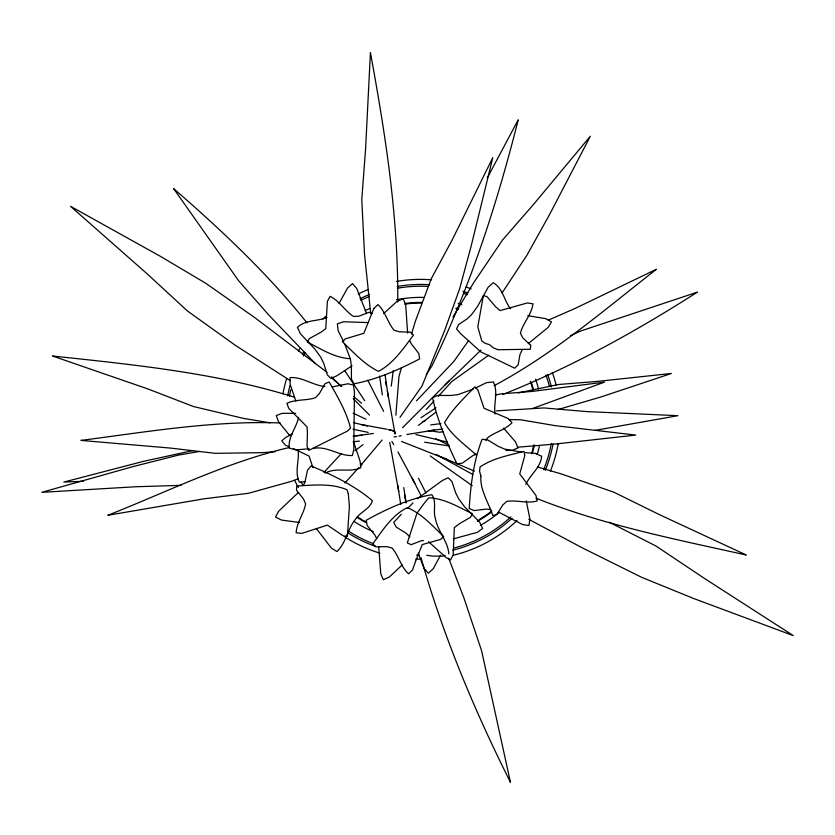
<?xml version="1.0" encoding="UTF-8"?>
<svg xmlns="http://www.w3.org/2000/svg" width="835" height="835" viewBox="0 0 835 835"><rect width="100%" height="100%" fill="white"/><g stroke="black" fill="none" stroke-linecap="round" stroke-linejoin="round"><path stroke-width="1.25" d="M395.853 415.193L398.994 376.272L401.593 367.546M391.26 386.062L393.285 370.583M298.596 417.323C296.435 427.885 287.95 436.83 289.254 448.103L295.882 449.898L309.127 448.75M411.592 333.896L415.287 321.433L431.319 278.608L452.257 239.812L492.796 157.648L471.128 246.2L459.594 288.879L444.554 330.806L422.03 385.979L399.975 417.354M416.623 514.256L407.313 542.927L411.144 544.671L421.414 540.715L423.564 540.569M486.033 440.556L486.784 438.458C494.466 432.029 505.102 430.14 512.022 422.729L508.275 418.596L484.008 408.221L477.85 389.82L474.896 386.814C464.145 398.065 452.288 409.192 444.523 422.635C452.006 435.912 465.168 444.773 476.315 455.044M303.585 485.072L304.952 482.045L307.551 470.063L311.111 466.014C332.748 474.938 354.343 485.552 372.379 500.645C370.093 509.12 360.376 511.74 355.846 518.765C347.496 528.545 346.316 542.719 336.975 551.538L331.453 548.198L316.277 528.43M522.355 349.479L519.923 354.635L518.201 364.77L514.746 368.204L480.793 351.879L460.711 333.718L456.547 328.917L458.613 324.533L467.099 318.855L471.472 314.701L477.39 306.664L488.099 287.365L493.182 282.689C502.941 288.305 504.089 300.558 510.55 308.804M440.556 555.233L433.229 568.739L428.345 573.217L424.086 568.437L418.178 553.104M338.989 303.491L347.611 287.971L352.568 283.576L356.733 288.419L366.367 313.073M525.852 484.425C530.173 474.489 540.746 467.694 541.644 456.244L535.35 453.384L525.507 452.633M487.296 177.938L518.222 119.812C496.919 204.356 469.98 287.376 431.872 365.949L426.236 374.602M452.967 316.997L473.727 282.637L502.67 239.833L533.669 204.262L590.345 136.199L549.253 215.138L526.968 255.155L501.981 293.043M417.02 513.128C420.976 507.899 424.389 502.43 428.939 497.806C444.596 498.474 458.53 507.085 472.433 513.755L470.46 517.283L459.187 523.889L454.344 527.616L453.144 554.931L450.545 559.961L446.214 557.623L428.574 541.717M468.685 340.471L453.822 361.482L416.477 400.821M382.138 440.014L360.72 465.314M341.15 453.802L324.001 472.318M298.325 492.514L278.504 511.364L275.56 517.053L281.447 520.048L299.65 522.522M344.918 482.995L358.82 467.558M360.553 465.627L362.296 463.707M426.32 409.463L433.991 401.061M438.26 396.395L451.892 381.459L488.851 355.125M402.616 427.666L449.115 380.917M407.668 508.317L412.97 502.931M402.219 564.898L389.371 577.006L383.338 579.699L380.781 573.833L378.673 546.445M528.273 343.623L548.198 327.341L551.486 321.903L545.662 318.646L527.814 315.672M383.547 313.647L397.105 301.32L403.18 298.742L405.674 304.639L407.626 333.04M444.971 384.914L480.981 350.105M417.385 498.693L442.383 480.48L448.113 477.756L451.871 481.367L455.649 492.775L458.655 498.798L464.584 506.772L479.645 522.157L482.63 528.398L477.484 532.281L453.353 538.888M401.228 514.308L393.755 522.407L396.207 527.062L406.186 533.241L409.828 536.832M354.979 450.796L363.048 444.596M418.408 425.359L435.62 412.386M420.976 417.74L435.974 407.793M352.026 365.813L336.735 375.844L330.942 378.453L327.268 374.79L323.771 363.465L320.89 357.432L315.108 349.343L300.318 333.635L297.448 327.341C305.433 319.628 317.373 321.506 326.976 317.519M494.153 385.655C553.188 354.217 603.945 310.244 656.394 269.287L575.148 308.418L548.334 320.129M292.417 433.803L285.309 437.728L281.771 440.922L285.393 445.159L288.879 446.631M570.409 335.733L581.003 330.9L697.392 292.135C635.435 331.704 571.067 367.39 502.66 394.548M473.226 389.068L458.154 394.579L450.931 395.477L437.509 395.435L432.551 397.815C437.488 420.673 446.934 442.8 456.954 463.884L462.444 463.081L472.965 455.545L476.127 454.115M475.491 388.035L486.492 382.649L493.339 381.908C498.537 392.074 493.422 403.399 495.019 414.087M298.471 478.695L291.311 481.367L248.412 493.297L204.283 498.777L107.809 515.289C167.772 491.638 226.014 462.308 289.098 447.56M445.222 555.244L442.79 556.1L433.073 556.152L426.727 555.317M532.49 408.534L604.55 382.096L532.72 391.354L500.311 393.953L495.28 395.132M422.541 421.769L425.005 421.049M325.191 473.111C336.442 466.88 349.761 472.986 360.824 467.746L360.135 461.431L353.445 441.36M557.77 409.588L600.177 397.209L671.392 373.475L596.827 381.459L558.5 384.507L518.076 392.961M398.973 436.183L401.238 435.693M443.468 431.528L439.701 432.248L429.837 430.724M594.99 430.39L677.947 415.684L586.65 411.582L543.909 407.929L496.314 410.883M199.815 451.401L178.137 455.158L132.473 466.755L41.75 492.337L135.855 486.742L181.018 485.354M406.916 434.471L434.409 430.077M192.854 450.566L143.777 461.275L63.836 482.077L83.385 481.294M355.762 435.88L373.318 433.459M430.63 424.952L440.911 423.585M428.324 430.881L442.456 429.002M394.016 436.935L396.562 436.601M353.069 436.173L361.899 435.212M353.121 441.778L359.426 441.089M305.057 481.722L299.348 482.192C294.348 471.973 299.535 460.722 298.095 450.023M275.352 451.672L262.399 452.664L215.148 453.332L170.695 448.103L80.922 440.41C147.023 431.893 213.217 420.433 280.122 422.959M368.36 322.613L343.477 321.746L337.371 323.876L338.185 330.733L343.707 341.807M312.781 448.531C326.913 445.337 338.906 456.171 352.349 455.524L353.8 449.345L354.447 392.189L353.424 385.06L347.882 383.776L332.246 386.918M416.571 555.202L419.107 555.045M295.747 413.346L282.22 413.294L276.249 415.579L278.514 421.748L289.933 435.776M505.885 450.472L512.043 450.389L517.961 447.967L515.508 441.851L503.609 428.125M517.439 447.236L556.538 443.896L635.759 435.077L555.557 425.704L520.518 419.755L508.901 419.598M350.46 358.706C334.783 357.985 321.068 348.988 307.311 342.047L309.357 338.582L320.817 332.309L325.754 328.719L327.404 301.331L330.096 296.341C339.584 300.913 344.772 310.87 353.539 316.475L358.883 316.173L369.174 312.28L372.013 313.626M386.835 429.242L361.305 424.545M490.698 509.517L486.314 509.11L474.196 510.571L469.228 508.536C470.575 485.156 473.581 461.285 482.077 439.335L487.389 439.742L498.119 446.276L504.486 449.042L521.718 452.205M424.608 442.206L449.094 445.973M270.133 422.823L243.246 418.335L193.574 406.561L147.889 388.953L52.584 356.013C134.038 364.738 216.077 372.775 294.651 397.262M353.048 429.242L368.151 432.363M324.898 386.542C312.822 385.321 302.28 376.783 290.11 377.577L290.1 384.142L295.861 401.176M415.893 434.565L447.372 442.08M388.087 429.555L393.087 430.776M353.758 422.698L367.337 426.017M537.677 467.026L561.444 473.967L613.986 492.274L659.608 514.736L746.26 555.004C675.358 539.264 603.695 525.173 535.986 498.192M389.486 429.785L393.181 430.86M401.552 441.444L447.049 459.448M498.338 511.97L522.637 524.599L528.972 525.528L529.891 518.984L526.28 500.958M441.485 457.089L474.437 471.107M353.205 413.21L365.991 419.212M435.588 438.657L448.906 445.159M293.534 448.604L309.117 456.14L312.843 467.402M609.216 522.199L656.028 546.059L704.677 578.572L793.25 635.612L693.634 598.497L641.687 577.329L582.308 547.875L528.722 519.286M436.256 454.459L472.829 474.478M290.35 380.687L235.533 345.471L187.27 310.839L147.325 273.995L70.547 206.328L160.372 256.314L205.775 283.295L254.571 317.467L327.101 372.368M430.161 455.941L472.245 485.688M331.829 378.161L341.734 386.511M353.623 396.531L361.545 403.211M331.61 376.909L340.617 386M353.236 398.723L369.467 415.078M315.38 363.59L269.016 315.327L238.57 280.696L173.617 188.595C221.338 230.042 267.524 273.41 307.04 322.915M393.139 430.296L395.487 433.365M344.646 370.521L364.697 400.696M391.907 441.538L393.734 444.627M397.971 451.923L414.849 483.444M418.46 478.246L425.965 492.974M367.734 380.144L383.599 411.321M412.125 478.111L421.362 496.24M376.721 538.69L374.758 534.807L367.149 525.497L366.273 520.247C386.762 508.88 408.607 498.798 431.831 494.696C436.935 501.668 432.801 510.696 435.359 518.504C437.686 531.185 447.915 541.111 448.875 553.96M409.797 340.701L411.248 343.717L418.815 353.549L419.65 358.904C398.89 369.675 376.888 379.445 353.821 383.839L351.41 379.038L351.399 366.241L350.45 359.269L344.772 344.103M448.677 558.197L463.916 597.912L481.576 650.663L510.467 782.332C474.28 710.115 442.999 635.56 421.028 557.749M385.446 382.106L386.396 385.885M389.747 442.498L398.712 491.397M404.526 495.103L406.008 502.743M387.409 391.083L395.08 434.033L394.746 431.538M403.764 487.567L406.123 502.774M397.784 485.448L400.737 504.455M385.029 374.508L388.275 397.095M379.622 376.053L382.326 394.882M370.73 313.824L364.477 253.819L361.785 199.377L365.573 149.183L370.427 52.668C385.54 135.03 398.504 218.029 397.721 301.999M533.795 445.034A116.201 116.201 0 0 1 532.573 449.919M532.239 451.13A116.201 116.201 0 0 1 531.519 453.541M491.763 511.041A116.201 116.201 0 0 1 479.154 519.568M366.273 522.042A116.201 116.201 0 0 1 362.954 520.226M361.868 519.6A116.201 116.201 0 0 1 357.578 516.959M404.651 304.149A116.201 116.201 0 0 1 421.09 303.063M455.973 308.616A116.201 116.201 0 0 1 458.373 309.409M530.319 381.313A116.201 116.201 0 0 1 532.887 389.768M558.281 443.375A139.883 139.883 0 0 1 550.432 471.065M517.011 520.518A139.883 139.883 0 0 1 453.447 555.212M419.765 559.147A139.883 139.883 0 0 1 415.82 559.074M379.8 553.104A139.883 139.883 0 0 1 344.323 536.602M298.335 487.442A139.883 139.883 0 0 1 294.692 480.449M282.929 393.87A139.883 139.883 0 0 1 286.645 378.568M298.398 350.982A139.883 139.883 0 0 1 299.702 348.696M323.02 318.918A139.883 139.883 0 0 1 325.89 316.214M358.121 294.045A139.883 139.883 0 0 1 367.619 289.755M396.521 281.447A139.883 139.883 0 0 1 431.705 279.829M466.17 287.042A139.883 139.883 0 0 1 471.076 288.847M552.321 372.473A139.883 139.883 0 0 1 556.12 385.029M534.41 445.107A116.816 116.816 0 0 1 532.093 453.77M491.126 512.314A116.816 116.816 0 0 1 477.265 521.364M366.033 522.616A116.816 116.816 0 0 1 357.192 517.449M405.841 303.366A116.816 116.816 0 0 1 422.374 302.458M456.213 308.042A116.816 116.816 0 0 1 458.645 308.846M531.29 382.253A116.816 116.816 0 0 1 533.481 389.611M539.441 445.817A121.889 121.889 0 0 1 537.166 454.501M499.142 512.377A121.889 121.889 0 0 1 480.323 525.445M373.266 531.634A121.889 121.889 0 0 1 354.092 521.478M365.166 310.662A121.889 121.889 0 0 1 369.769 308.439M396.416 299.786A121.889 121.889 0 0 1 424.326 297.437M458.175 303.355A121.889 121.889 0 0 1 461.797 304.598M535.579 379.142A121.889 121.889 0 0 1 538.544 388.943M553.031 443.969A134.821 134.821 0 0 1 545.276 470.303M512.012 518.274A134.821 134.821 0 0 1 452.8 550.161M375.531 546.372A134.821 134.821 0 0 1 347.433 532.584M303.053 485.5A134.821 134.821 0 0 1 301.174 482.045M287.71 395.853A134.821 134.821 0 0 1 289.933 385.603M302.458 354.113A134.821 134.821 0 0 1 303.742 351.817M360.052 298.753A134.821 134.821 0 0 1 369.54 294.442M397.157 286.478A134.821 134.821 0 0 1 429.712 284.756M462.966 291.311A134.821 134.821 0 0 1 467.903 293.054M547.624 374.383A134.821 134.821 0 0 1 551.382 386.949M551.277 443.635A133.036 133.036 0 0 1 543.627 469.635M510.801 516.959A133.036 133.036 0 0 1 453.635 548.115M373.704 543.804A133.036 133.036 0 0 1 348.404 531.081M289.474 396.155A133.036 133.036 0 0 1 290.747 389.83M303.397 356.107A133.036 133.036 0 0 1 305.286 352.714M360.845 300.339A133.036 133.036 0 0 1 369.028 296.582M397.46 288.232A133.036 133.036 0 0 1 428.303 286.457M463.634 293.409A133.036 133.036 0 0 1 467.276 294.724M545.944 374.978A133.036 133.036 0 0 1 549.336 386.125M348.289 493.652L349.406 506.313L347.37 536.362L343.289 535.882L327.351 525.111L301.717 533.419L296.133 532.751C296.707 522.418 303.804 513.974 305.6 503.912L303.47 498.881L296.498 490.27L296.822 486.001C313.605 485.114 331.265 483.037 346.963 489.748L348.289 493.652M480.887 476.013C479.822 490.114 488.632 502.566 492.775 515.55L496.908 514.464L502.722 505.039L506.772 501.386C516.896 499.821 527.198 503.797 537.176 500.99L535.986 495.489L519.735 473.936L524.829 455.388L523.973 451.37C509.006 455.305 492.953 458.164 480.062 466.932L479.572 471.316L480.887 476.013M307.437 433.146L307.03 446.474L308.825 450.378L347.423 431.079L350.512 428.125C346.546 411.853 337.497 396.625 329.22 381.992L325.086 383.672L319.377 393.556L315.473 397.69C306.205 400.925 295.809 398.963 286.906 403.347L288.827 408.545L307.05 426.873L307.437 433.146M530.695 345.304L530.35 349.27L497.984 349.719L493.203 347.767L489.477 344.657L485.302 343.394L481.774 340.941L477.797 326.819L483.35 295.59L487.045 296.686L495.51 306.643L500.071 310.599L527.386 302.928L533.043 303.856C531.436 314.618 523.211 322.78 520.393 333.155L522.72 337.778L530.695 345.304M415.59 561.297L412.573 569.908L408.524 573.843C400.852 566.798 398.806 555.88 392.106 548.063L386.887 546.622L375.833 546.862L372.744 543.961C382.607 530.34 391.918 515.164 407.344 507.638C421.758 513.64 432.53 525.925 443.719 536.571L440.755 539.379L422.27 544.566L415.59 561.297M373.871 308.428L363.83 333.311L345.377 338.864L342.392 341.724C353.57 352.454 364.467 364.551 378.474 371.356C393.515 363.371 403.347 348.581 413.45 335.138L410.371 332.132L399.266 331.829L394.036 330.18C387.471 322.404 385.509 311.601 377.963 304.577L373.871 308.428"/></g></svg>
